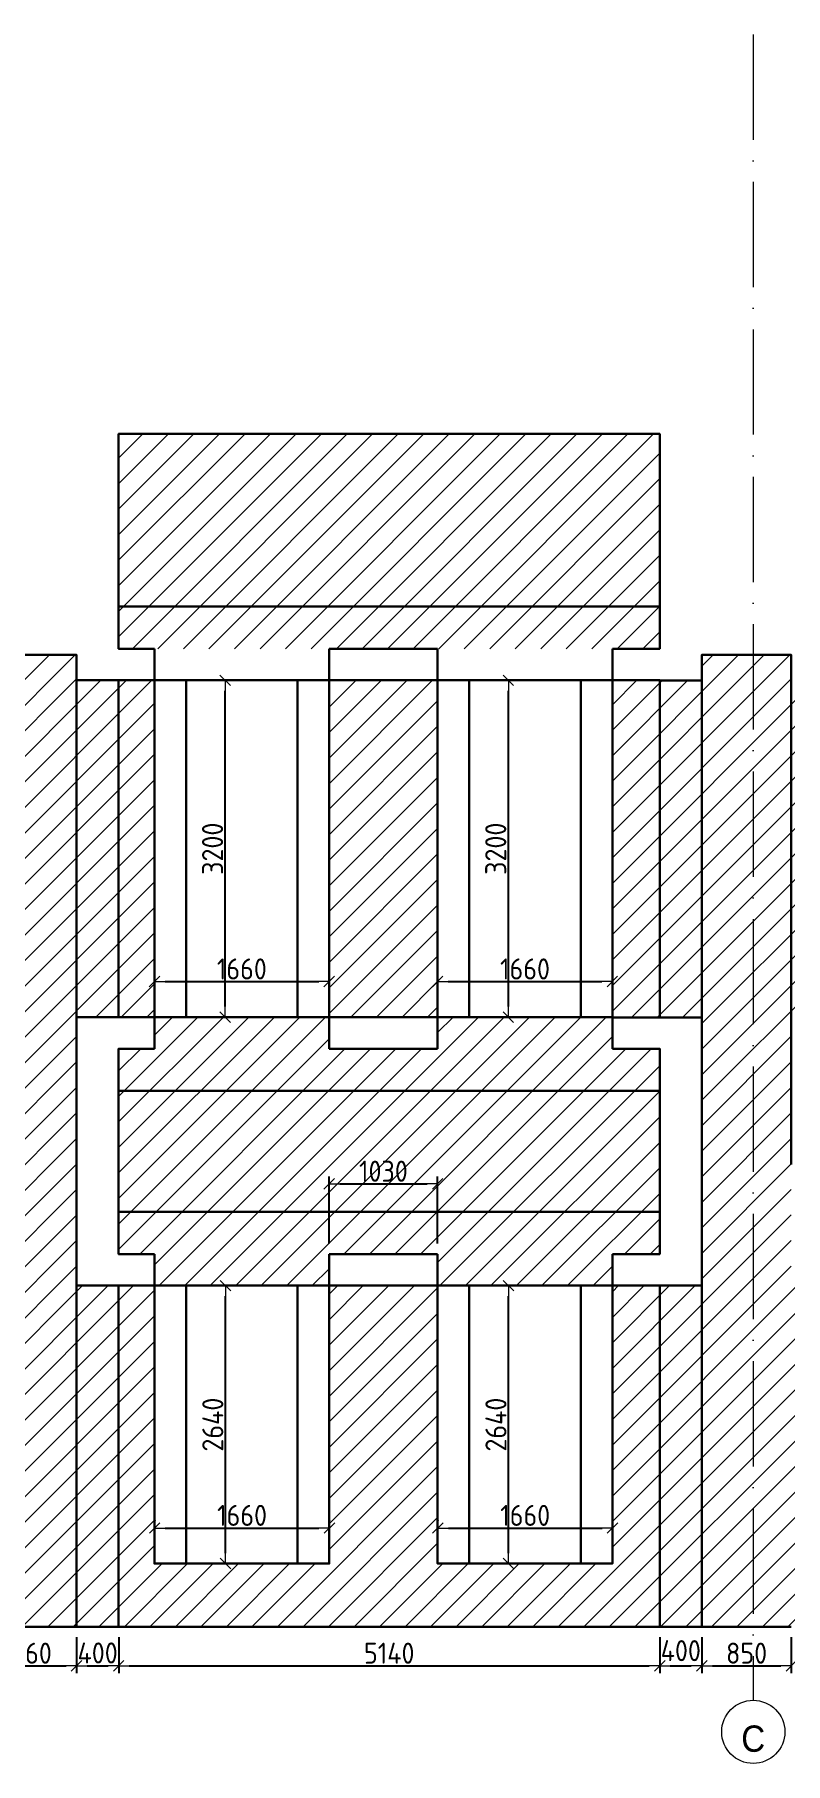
# Model space of a CAD drawing. Header units: millimetres. Extents: x 209 to 1046824, y -77613 to 504101.
# Drawn here: x 179922 to 187055, y -2131 to 14290 of the extents above; entities that cross this region are included whole.
import ezdxf

# ---------------------------------------------------------------- set-up
doc = ezdxf.new("R2010")
doc.units = ezdxf.units.MM
doc.linetypes.add('50_200_ШТРИХ_1Т_ш5_п1_п1_', pattern=[1400, 1000, -200, 0, -200])
for name, color, linetype, lineweight, true_color in [('Оси-1', 7, 'Continuous', 20, 0xaaaaaa), ('Оси-2', 7, 'Continuous', 9, 0xaaaaaa), ('Оси-3', 7, '50_200_ШТРИХ_1Т_ш5_п1_п1_', 9, 0xaaaaaa)]:
    doc.layers.add(name, color=color, linetype=linetype, lineweight=lineweight, true_color=true_color)
for name, color, linetype, lineweight in [('Основные линии', 7, 'Continuous', 30), ('Пластиковые уголки', 1, 'Continuous', 30), ('Размеры', 7, 'Continuous', 15), ('Таблица', 7, 'Continuous', 15), ('Штриховка', 7, 'Continuous', 25)]:
    doc.layers.add(name, color=color, linetype=linetype, lineweight=lineweight)
doc.styles.add('Arial', font='arial.ttf', dxfattribs={"width": 0.9, "height": 500})
doc.styles.add('СПДС', font='isocpeur.ttf', dxfattribs={"width": 0.9})
doc.dimstyles.new('Размера А3', dxfattribs={"dimtxt": 200, "dimasz": 100, "dimexe": 70, "dimexo": 100, "dimgap": 20, "dimtad": 1, "dimdec": 0, "dimrnd": 10, "dimzin": 0, "dimdsep": 46, "dimtxsty": 'СПДС', "dimblk": 'ARROWHEAD_6', "dimcen": 1, "dimclrd": 256, "dimclre": 256, "dimclrt": 256, "dimazin": 0, "dimtfac": 1, "dimtdec": 0, "dimtmove": 2, "dimatfit": 3, "dimfxl": 1, "dimtolj": 1, "dimtzin": 0, "dimarcsym": 0})

# ---------------------------------------------------------------- blocks, each defined once
blk = doc.blocks.new('ARROWHEAD_6')
at = {"color": 0, "linetype": 'Continuous'}
for p, q in [((0, 0), (-1, 0)), ((-0.5, -0.5), (0.5, 0.5))]:
    blk.add_line(p, q, dxfattribs=at)
blk = doc.blocks.new('*D161')
at = {"layer": 'Defpoints', "color": 0, "transparency": 16777216}
for p in [(181534, 8157), (181733, 8157), (181534, 4957)]:
    blk.add_point(p, dxfattribs=at)
at = {"layer": 'Размеры', "lineweight": -2, "transparency": 16777216}
for p, q in [((181634, 8157), (181803, 8157)), ((181733, 5057), (181733, 8057)), ((181634, 4957), (181803, 4957))]:
    blk.add_line(p, q, dxfattribs=at)
at = {"layer": 'Размеры', "lineweight": -2, "transparency": 16777216, "xscale": 100, "yscale": 100, "zscale": 100}
for p, rotation in [((181733, 8157), 90), ((181733, 4957), 270)]:
    blk.add_blockref('ARROWHEAD_6', p, dxfattribs=dict(at, rotation=rotation))
at = {"layer": 'Размеры', "lineweight": 15, "transparency": 16777216, "insert": (181613, 6557), "char_height": 200, "attachment_point": 5, "rotation": 90, "style": 'СПДС'}
blk.add_mtext('\\A1;3200', dxfattribs=at)
blk = doc.blocks.new('*D162')
at = {"layer": 'Defpoints', "color": 0, "transparency": 16777216}
for p in [(184224, 8157), (184423, 8157), (184224, 4957)]:
    blk.add_point(p, dxfattribs=at)
at = {"layer": 'Размеры', "lineweight": -2, "transparency": 16777216}
for p, q in [((184324, 8157), (184493, 8157)), ((184423, 5057), (184423, 8057)), ((184324, 4957), (184493, 4957))]:
    blk.add_line(p, q, dxfattribs=at)
at = {"layer": 'Размеры', "lineweight": -2, "transparency": 16777216, "xscale": 100, "yscale": 100, "zscale": 100}
for p, rotation in [((184423, 8157), 90), ((184423, 4957), 270)]:
    blk.add_blockref('ARROWHEAD_6', p, dxfattribs=dict(at, rotation=rotation))
at = {"layer": 'Размеры', "lineweight": 15, "transparency": 16777216, "insert": (184303, 6557), "char_height": 200, "attachment_point": 5, "rotation": 90, "style": 'СПДС'}
blk.add_mtext('\\A1;3200', dxfattribs=at)
blk = doc.blocks.new('*D194')
at = {"layer": 'Defpoints', "color": 0, "transparency": 16777216}
for p in [(181061, 5269), (182721, 5295), (182721, 5269)]:
    blk.add_point(p, dxfattribs=at)
at = {"layer": 'Размеры', "lineweight": -2, "transparency": 16777216}
for p, q in [((181061, 5369), (181061, 5365)), ((181161, 5295), (182621, 5295)), ((182721, 5369), (182721, 5365))]:
    blk.add_line(p, q, dxfattribs=at)
at = {"layer": 'Размеры', "lineweight": -2, "transparency": 16777216, "xscale": 100, "yscale": 100, "zscale": 100, "rotation": 180}
blk.add_blockref('ARROWHEAD_6', (181061, 5295), dxfattribs=at)
at = {"layer": 'Размеры', "lineweight": -2, "transparency": 16777216, "xscale": 100, "yscale": 100, "zscale": 100}
blk.add_blockref('ARROWHEAD_6', (182721, 5295), dxfattribs=at)
at = {"layer": 'Размеры', "lineweight": 15, "transparency": 16777216, "insert": (181891, 5415), "char_height": 200, "attachment_point": 5, "style": 'СПДС'}
blk.add_mtext('\\A1;1660', dxfattribs=at)
blk = doc.blocks.new('*D202')
at = {"layer": 'Defpoints', "color": 0, "transparency": 16777216}
for p in [(181063, 79), (182723, 105), (182723, 79)]:
    blk.add_point(p, dxfattribs=at)
at = {"layer": 'Размеры', "lineweight": -2, "transparency": 16777216}
for p, q in [((181063, 179), (181063, 175)), ((182723, 179), (182723, 175)), ((181163, 105), (182623, 105))]:
    blk.add_line(p, q, dxfattribs=at)
at = {"layer": 'Размеры', "lineweight": -2, "transparency": 16777216, "xscale": 100, "yscale": 100, "zscale": 100, "rotation": 180}
blk.add_blockref('ARROWHEAD_6', (181063, 105), dxfattribs=at)
at = {"layer": 'Размеры', "lineweight": -2, "transparency": 16777216, "xscale": 100, "yscale": 100, "zscale": 100}
blk.add_blockref('ARROWHEAD_6', (182723, 105), dxfattribs=at)
at = {"layer": 'Размеры', "lineweight": 15, "transparency": 16777216, "insert": (181893, 225), "char_height": 200, "attachment_point": 5, "style": 'СПДС'}
blk.add_mtext('\\A1;1660', dxfattribs=at)
blk = doc.blocks.new('*D203')
at = {"layer": 'Defpoints', "color": 0, "transparency": 16777216}
for p in [(181537, 2407), (181735, 2407), (181537, -233)]:
    blk.add_point(p, dxfattribs=at)
at = {"layer": 'Размеры', "lineweight": -2, "transparency": 16777216}
for p, q in [((181637, 2407), (181805, 2407)), ((181735, -133), (181735, 2307)), ((181637, -233), (181805, -233))]:
    blk.add_line(p, q, dxfattribs=at)
at = {"layer": 'Размеры', "lineweight": -2, "transparency": 16777216, "xscale": 100, "yscale": 100, "zscale": 100}
for p, rotation in [((181735, 2407), 90), ((181735, -233), 270)]:
    blk.add_blockref('ARROWHEAD_6', p, dxfattribs=dict(at, rotation=rotation))
at = {"layer": 'Размеры', "lineweight": 15, "transparency": 16777216, "insert": (181615, 1087), "char_height": 200, "attachment_point": 5, "rotation": 90, "style": 'СПДС'}
blk.add_mtext('\\A1;2640', dxfattribs=at)
blk = doc.blocks.new('*D204')
at = {"layer": 'Defpoints', "color": 0, "transparency": 16777216}
for p in [(181537, 2407), (181735, 2407), (181537, -233)]:
    blk.add_point(p, dxfattribs=at)
at = {"layer": 'Размеры', "lineweight": -2, "transparency": 16777216}
for p, q in [((181637, 2407), (181805, 2407)), ((181735, -133), (181735, 2307)), ((181637, -233), (181805, -233))]:
    blk.add_line(p, q, dxfattribs=at)
at = {"layer": 'Размеры', "lineweight": -2, "transparency": 16777216, "xscale": 100, "yscale": 100, "zscale": 100}
for p, rotation in [((181735, 2407), 90), ((181735, -233), 270)]:
    blk.add_blockref('ARROWHEAD_6', p, dxfattribs=dict(at, rotation=rotation))
at = {"layer": 'Размеры', "lineweight": 15, "transparency": 16777216, "insert": (181615, 1087), "char_height": 200, "attachment_point": 5, "rotation": 90, "style": 'СПДС'}
blk.add_mtext('\\A1;2640', dxfattribs=at)
blk = doc.blocks.new('*D205')
at = {"layer": 'Defpoints', "color": 0, "transparency": 16777216}
for p in [(183753, 79), (185413, 105), (185413, 79)]:
    blk.add_point(p, dxfattribs=at)
at = {"layer": 'Размеры', "lineweight": -2, "transparency": 16777216}
for p, q in [((183753, 179), (183753, 175)), ((185413, 179), (185413, 175)), ((183853, 105), (185313, 105))]:
    blk.add_line(p, q, dxfattribs=at)
at = {"layer": 'Размеры', "lineweight": -2, "transparency": 16777216, "xscale": 100, "yscale": 100, "zscale": 100, "rotation": 180}
blk.add_blockref('ARROWHEAD_6', (183753, 105), dxfattribs=at)
at = {"layer": 'Размеры', "lineweight": -2, "transparency": 16777216, "xscale": 100, "yscale": 100, "zscale": 100}
blk.add_blockref('ARROWHEAD_6', (185413, 105), dxfattribs=at)
at = {"layer": 'Размеры', "lineweight": 15, "transparency": 16777216, "insert": (184583, 225), "char_height": 200, "attachment_point": 5, "style": 'СПДС'}
blk.add_mtext('\\A1;1660', dxfattribs=at)
blk = doc.blocks.new('*D206')
at = {"layer": 'Defpoints', "color": 0, "transparency": 16777216}
for p in [(184227, 2407), (184425, 2407), (184227, -233)]:
    blk.add_point(p, dxfattribs=at)
at = {"layer": 'Размеры', "lineweight": -2, "transparency": 16777216}
for p, q in [((184327, 2407), (184495, 2407)), ((184425, -133), (184425, 2307)), ((184327, -233), (184495, -233))]:
    blk.add_line(p, q, dxfattribs=at)
at = {"layer": 'Размеры', "lineweight": -2, "transparency": 16777216, "xscale": 100, "yscale": 100, "zscale": 100}
for p, rotation in [((184425, 2407), 90), ((184425, -233), 270)]:
    blk.add_blockref('ARROWHEAD_6', p, dxfattribs=dict(at, rotation=rotation))
at = {"layer": 'Размеры', "lineweight": 15, "transparency": 16777216, "insert": (184305, 1087), "char_height": 200, "attachment_point": 5, "rotation": 90, "style": 'СПДС'}
blk.add_mtext('\\A1;2640', dxfattribs=at)
blk = doc.blocks.new('*D207')
at = {"layer": 'Defpoints', "color": 0, "transparency": 16777216}
for p in [(184227, 2407), (184425, 2407), (184227, -233)]:
    blk.add_point(p, dxfattribs=at)
at = {"layer": 'Размеры', "lineweight": -2, "transparency": 16777216}
for p, q in [((184327, 2407), (184495, 2407)), ((184425, -133), (184425, 2307)), ((184327, -233), (184495, -233))]:
    blk.add_line(p, q, dxfattribs=at)
at = {"layer": 'Размеры', "lineweight": -2, "transparency": 16777216, "xscale": 100, "yscale": 100, "zscale": 100}
for p, rotation in [((184425, 2407), 90), ((184425, -233), 270)]:
    blk.add_blockref('ARROWHEAD_6', p, dxfattribs=dict(at, rotation=rotation))
at = {"layer": 'Размеры', "lineweight": 15, "transparency": 16777216, "insert": (184305, 1087), "char_height": 200, "attachment_point": 5, "rotation": 90, "style": 'СПДС'}
blk.add_mtext('\\A1;2640', dxfattribs=at)
blk = doc.blocks.new('*D216')
at = {"layer": 'Defpoints', "color": 0, "transparency": 16777216}
for p in [(183751, 5269), (185411, 5295), (185411, 5269)]:
    blk.add_point(p, dxfattribs=at)
at = {"layer": 'Размеры', "lineweight": -2, "transparency": 16777216}
for p, q in [((183751, 5369), (183751, 5365)), ((183851, 5295), (185311, 5295)), ((185411, 5369), (185411, 5365))]:
    blk.add_line(p, q, dxfattribs=at)
at = {"layer": 'Размеры', "lineweight": -2, "transparency": 16777216, "xscale": 100, "yscale": 100, "zscale": 100, "rotation": 180}
blk.add_blockref('ARROWHEAD_6', (183751, 5295), dxfattribs=at)
at = {"layer": 'Размеры', "lineweight": -2, "transparency": 16777216, "xscale": 100, "yscale": 100, "zscale": 100}
blk.add_blockref('ARROWHEAD_6', (185411, 5295), dxfattribs=at)
at = {"layer": 'Размеры', "lineweight": 15, "transparency": 16777216, "insert": (184581, 5415), "char_height": 200, "attachment_point": 5, "style": 'СПДС'}
blk.add_mtext('\\A1;1660', dxfattribs=at)
blk = doc.blocks.new('*D230')
at = {"layer": 'Defpoints', "color": 0, "transparency": 16777216}
for p in [(180321, -833), (180721, -833), (180721, -1204)]:
    blk.add_point(p, dxfattribs=at)
at = {"layer": 'Размеры', "lineweight": -2, "transparency": 16777216}
for p, q in [((180321, -933), (180321, -1274)), ((180721, -933), (180721, -1274)), ((180421, -1204), (180621, -1204))]:
    blk.add_line(p, q, dxfattribs=at)
at = {"layer": 'Размеры', "lineweight": -2, "transparency": 16777216, "xscale": 100, "yscale": 100, "zscale": 100, "rotation": 180}
blk.add_blockref('ARROWHEAD_6', (180321, -1204), dxfattribs=at)
at = {"layer": 'Размеры', "lineweight": -2, "transparency": 16777216, "xscale": 100, "yscale": 100, "zscale": 100}
blk.add_blockref('ARROWHEAD_6', (180721, -1204), dxfattribs=at)
at = {"layer": 'Размеры', "lineweight": 15, "transparency": 16777216, "insert": (180521, -1082), "char_height": 200, "attachment_point": 5, "style": 'СПДС'}
blk.add_mtext('\\A1;400', dxfattribs=at)
blk = doc.blocks.new('*D231')
at = {"layer": 'Defpoints', "color": 0, "transparency": 16777216}
for p in [(180721, -833), (185861, -833), (185861, -1204)]:
    blk.add_point(p, dxfattribs=at)
at = {"layer": 'Размеры', "lineweight": -2, "transparency": 16777216}
for p, q in [((180721, -933), (180721, -1274)), ((185861, -933), (185861, -1274)), ((180821, -1204), (185761, -1204))]:
    blk.add_line(p, q, dxfattribs=at)
at = {"layer": 'Размеры', "lineweight": -2, "transparency": 16777216, "xscale": 100, "yscale": 100, "zscale": 100, "rotation": 180}
blk.add_blockref('ARROWHEAD_6', (180721, -1204), dxfattribs=at)
at = {"layer": 'Размеры', "lineweight": -2, "transparency": 16777216, "xscale": 100, "yscale": 100, "zscale": 100}
blk.add_blockref('ARROWHEAD_6', (185861, -1204), dxfattribs=at)
at = {"layer": 'Размеры', "lineweight": 15, "transparency": 16777216, "insert": (183291, -1084), "char_height": 200, "attachment_point": 5, "style": 'СПДС'}
blk.add_mtext('\\A1;5140', dxfattribs=at)
blk = doc.blocks.new('*D232')
at = {"layer": 'Defpoints', "color": 0, "transparency": 16777216}
for p in [(185861, -833), (186261, -833), (186261, -1204)]:
    blk.add_point(p, dxfattribs=at)
at = {"layer": 'Размеры', "lineweight": -2, "transparency": 16777216}
for p, q in [((185861, -933), (185861, -1274)), ((186261, -933), (186261, -1274)), ((185961, -1204), (186161, -1204))]:
    blk.add_line(p, q, dxfattribs=at)
at = {"layer": 'Размеры', "lineweight": -2, "transparency": 16777216, "xscale": 100, "yscale": 100, "zscale": 100, "rotation": 180}
blk.add_blockref('ARROWHEAD_6', (185861, -1204), dxfattribs=at)
at = {"layer": 'Размеры', "lineweight": -2, "transparency": 16777216, "xscale": 100, "yscale": 100, "zscale": 100}
blk.add_blockref('ARROWHEAD_6', (186261, -1204), dxfattribs=at)
at = {"layer": 'Размеры', "lineweight": 15, "transparency": 16777216, "insert": (186061, -1060), "char_height": 200, "attachment_point": 5, "style": 'СПДС'}
blk.add_mtext('\\A1;400', dxfattribs=at)
blk = doc.blocks.new('*D233')
at = {"layer": 'Defpoints', "color": 0, "transparency": 16777216}
for p in [(186261, -833), (187111, -833), (187111, -1204)]:
    blk.add_point(p, dxfattribs=at)
at = {"layer": 'Размеры', "lineweight": -2, "transparency": 16777216}
for p, q in [((186261, -933), (186261, -1274)), ((187111, -933), (187111, -1274)), ((186361, -1204), (187011, -1204))]:
    blk.add_line(p, q, dxfattribs=at)
at = {"layer": 'Размеры', "lineweight": -2, "transparency": 16777216, "xscale": 100, "yscale": 100, "zscale": 100, "rotation": 180}
blk.add_blockref('ARROWHEAD_6', (186261, -1204), dxfattribs=at)
at = {"layer": 'Размеры', "lineweight": -2, "transparency": 16777216, "xscale": 100, "yscale": 100, "zscale": 100}
blk.add_blockref('ARROWHEAD_6', (187111, -1204), dxfattribs=at)
at = {"layer": 'Размеры', "lineweight": 15, "transparency": 16777216, "insert": (186686, -1084), "char_height": 200, "attachment_point": 5, "style": 'СПДС'}
blk.add_mtext('\\A1;850', dxfattribs=at)
blk = doc.blocks.new('*D250')
at = {"layer": 'Defpoints', "color": 0, "transparency": 16777216}
for p in [(183751, 3374), (182721, 2707), (183751, 2707)]:
    blk.add_point(p, dxfattribs=at)
at = {"layer": 'Размеры', "lineweight": -2, "transparency": 16777216}
for p, q in [((182721, 2807), (182721, 3444)), ((182821, 3374), (183651, 3374)), ((183751, 2807), (183751, 3444))]:
    blk.add_line(p, q, dxfattribs=at)
at = {"layer": 'Размеры', "lineweight": -2, "transparency": 16777216, "xscale": 100, "yscale": 100, "zscale": 100, "rotation": 180}
blk.add_blockref('ARROWHEAD_6', (182721, 3374), dxfattribs=at)
at = {"layer": 'Размеры', "lineweight": -2, "transparency": 16777216, "xscale": 100, "yscale": 100, "zscale": 100}
blk.add_blockref('ARROWHEAD_6', (183751, 3374), dxfattribs=at)
at = {"layer": 'Размеры', "lineweight": 15, "transparency": 16777216, "insert": (183236, 3494), "char_height": 200, "attachment_point": 5, "style": 'СПДС'}
blk.add_mtext('\\A1;1030', dxfattribs=at)
blk = doc.blocks.new('Ось сетки - Круг_Ø6_00__ISO-2_5_0_9K_-17386508-АИ_План этажа Радиаторы_2')
at = {"layer": 'Оси-1'}
blk.add_circle((0, 0), 3, dxfattribs=at)
blk = doc.blocks.new('*D525')
at = {"layer": 'Defpoints', "color": 0, "transparency": 16777216}
for p in [(179461, -833), (180321, -833), (180321, -1204)]:
    blk.add_point(p, dxfattribs=at)
at = {"layer": 'Таблица', "lineweight": -2, "transparency": 16777216}
for p, q in [((179461, -933), (179461, -1274)), ((180321, -933), (180321, -1274)), ((179561, -1204), (180221, -1204))]:
    blk.add_line(p, q, dxfattribs=at)
at = {"layer": 'Таблица', "lineweight": -2, "transparency": 16777216, "xscale": 100, "yscale": 100, "zscale": 100, "rotation": 180}
blk.add_blockref('ARROWHEAD_6', (179461, -1204), dxfattribs=at)
at = {"layer": 'Таблица', "lineweight": -2, "transparency": 16777216, "xscale": 100, "yscale": 100, "zscale": 100}
blk.add_blockref('ARROWHEAD_6', (180321, -1204), dxfattribs=at)
at = {"layer": 'Таблица', "transparency": 16777216, "insert": (179891, -1084), "char_height": 200, "attachment_point": 5, "style": 'СПДС'}
blk.add_mtext('\\A1;860', dxfattribs=at)

msp = doc.modelspace()

# ---------------------------------------------------------------- hatches: boundary and pattern name
at = {"layer": 'Штриховка', "lineweight": 15, "transparency": 33554559}
h = msp.add_hatch(dxfattribs=at)
h.set_pattern_fill('ANSI31', color=3, scale=54)
h.paths.add_polyline_path([(172210.7, 10497.2), (167110.7, 10497.2), (167110.7, 8857.2), (172210.7, 8857.2)])
h.paths.add_polyline_path([(179060.7, 10497.2), (173920.7, 10497.2), (173920.7, 8857.2), (179060.7, 8857.2)])
h.paths.add_polyline_path([(185860.7, 10497.2), (180720.7, 10497.2), (180720.7, 8857.2), (185860.7, 8857.2)])
h.paths.add_polyline_path([(192660.7, 10497.2), (187510.7, 10497.2), (187510.7, 8857.2), (192660.7, 8857.2)])
h.paths.add_polyline_path([(199550.7, 10497.2), (194310.7, 10497.2), (194310.7, 8857.2), (199550.7, 8857.2)])
h.paths.add_polyline_path([(199550.7, 8857.2), (194310.7, 8857.2), (194310.7, 8457.2), (198910.7, 8457.2), (199550.7, 8457.2)])
h.paths.add_polyline_path([(192660.7, 8857.2), (187510.7, 8857.2), (187510.7, 8457.2), (192660.7, 8457.2)])
h.paths.add_polyline_path([(185860.7, 8857.2), (180720.7, 8857.2), (180720.7, 8457.2), (185860.7, 8457.2)])
h.paths.add_polyline_path([(179060.7, 8857.2), (173920.7, 8857.2), (173920.7, 8457.2), (179060.7, 8457.2)])
h.paths.add_polyline_path([(172210.7, 8857.2), (167110.7, 8857.2), (167110.7, 8457.2), (167734.7, 8457.2), (172210.7, 8457.2)])
h.paths.add_polyline_path([(166710.7, 8297.2), (166540.7, 8297.2), (166540.7, 6447.2), (166280.7, 6447.2), (166280.7, -832.8), (166710.7, -832.8), (166710.7, 2407.2)])
h.paths.add_polyline_path([(167110.7, 8157.2), (166710.7, 8157.2), (166710.7, 4957.2), (167110.7, 4957.2)])
h.paths.add_polyline_path([(167734.7, 8157.2), (167110.7, 8157.2), (167110.7, 4957.2), (167734.7, 4957.2)])
h.paths.add_polyline_path([(170325.7, 8157.2), (169394.7, 8157.2), (169394.7, 4957.2), (170325.7, 4957.2)])
h.paths.add_polyline_path([(172210.7, 4657.2), (171985.7, 4657.2), (171985.7, 4957.2), (170325.7, 4957.2), (170325.7, 4657.2), (169394.7, 4657.2), (169394.7, 4957.2), (167734.7, 4957.2), (167734.7, 4657.2), (167110.7, 4657.2), (167110.7, 4257.2), (172210.7, 4257.2)])
h.paths.add_polyline_path([(172210.7, 4257.2), (167110.7, 4257.2), (167110.7, 3107.2), (172210.7, 3107.2)])
h.paths.add_polyline_path([(179060.7, 4657.2), (178730.7, 4657.2), (178730.7, 4957.2), (178430.7, 4957.2), (177070.7, 4957.2), (177070.7, 4657.2), (176040.7, 4657.2), (176040.7, 4957.2), (175740.7, 4957.2), (174380.7, 4957.2), (174380.7, 4657.2), (173920.7, 4657.2), (173920.7, 4257.2), (179060.7, 4257.2)])
h.paths.add_polyline_path([(179060.7, 4257.2), (173920.7, 4257.2), (173920.7, 3107.2), (179060.7, 3107.2)])
h.paths.add_polyline_path([(179060.7, 3107.2), (173920.7, 3107.2), (173920.7, 2707.2), (174380.7, 2707.2), (174380.7, 2407.2), (176040.7, 2407.2), (176040.7, 2707.2), (177070.7, 2707.2), (177070.7, 2407.2), (178730.7, 2407.2), (178730.7, 2707.2), (179060.7, 2707.2)])
h.paths.add_polyline_path([(173505.7, 6757.2), (173505.7, 8157.2), (173505.7, 8397.2), (172625.7, 8397.2), (172625.7, 6757.2), (172625.7, 4957.2), (172625.7, 3557.2), (172630.7, 3557.2), (172630.7, 2407.2), (172630.7, -832.8), (173510.7, -832.8), (173510.7, 2407.2), (173510.7, 3557.2), (173505.7, 3557.2)])
h.paths.add_polyline_path([(180320.7, 8397.2), (179460.7, 8397.2), (179460.7, 3557.2), (179460.7, 2407.2), (179460.7, -832.8), (180320.7, -832.8), (180320.7, 2407.2), (180320.7, 3557.2)])
h.paths.add_polyline_path([(185860.7, 4657.2), (185410.7, 4657.2), (185410.7, 4957.2), (183750.7, 4957.2), (183750.7, 4657.2), (182720.7, 4657.2), (182720.7, 4957.2), (181060.7, 4957.2), (181060.7, 4657.2), (180720.7, 4657.2), (180720.7, 4257.2), (185860.7, 4257.2)])
h.paths.add_polyline_path([(185860.7, 4257.2), (180720.7, 4257.2), (180720.7, 3107.2), (185860.7, 3107.2)])
h.paths.add_polyline_path([(185860.7, 3107.2), (180720.7, 3107.2), (180720.7, 2707.2), (181060.7, 2707.2), (181060.7, 2407.2), (182720.7, 2407.2), (182720.7, 2707.2), (183750.7, 2707.2), (183750.7, 2407.2), (185410.7, 2407.2), (185410.7, 2707.2), (185860.7, 2707.2)])
h.paths.add_polyline_path([(187110.7, 8397.2), (186260.7, 8397.2), (186260.7, 3557.2), (186260.7, 2407.2), (186260.7, -832.8), (187110.7, -832.8), (187110.7, 2407.2), (187110.7, 3557.2)])
h.paths.add_polyline_path([(193910.7, 8397.2), (193060.7, 8397.2), (193060.7, 3557.2), (193060.7, 2407.2), (193060.7, -832.8), (193910.7, -832.8), (193910.7, 2407.2), (193910.7, 3557.2)])
h.paths.add_polyline_path([(192660.7, 4657.2), (192100.7, 4657.2), (192100.7, 4957.2), (190440.7, 4957.2), (190440.7, 4657.2), (189390.7, 4657.2), (189390.7, 4957.2), (187730.7, 4957.2), (187730.7, 4657.2), (187510.7, 4657.2), (187510.7, 4257.2), (192660.7, 4257.2)])
h.paths.add_polyline_path([(192660.7, 4257.2), (187510.7, 4257.2), (187510.7, 3107.2), (192660.7, 3107.2)])
h.paths.add_polyline_path([(192660.7, 3107.2), (187510.7, 3107.2), (187510.7, 2707.2), (187730.7, 2707.2), (187730.7, 2407.2), (189390.7, 2407.2), (189390.7, 2707.2), (190440.7, 2707.2), (190440.7, 2407.2), (192100.7, 2407.2), (192100.7, 2707.2), (192660.7, 2707.2)])
h.paths.add_polyline_path([(199550.7, 4657.2), (198910.7, 4657.2), (198910.7, 4957.2), (197250.7, 4957.2), (197250.7, 4657.2), (196075.1, 4657.2), (196075.1, 4957.2), (194415.1, 4957.2), (194415.1, 4657.2), (194310.7, 4657.2), (194310.7, 4257.2), (199550.7, 4257.2)])
h.paths.add_polyline_path([(199550.7, 4257.2), (194310.7, 4257.2), (194310.7, 3107.2), (199550.7, 3107.2)])
h.paths.add_polyline_path([(199550.7, 3107.2), (194310.7, 3107.2), (194310.7, 2707.2), (194415.1, 2707.2), (194415.1, 2407.2), (196075.1, 2407.2), (196075.1, 2707.2), (197250.7, 2707.2), (197250.7, 2407.2), (198910.7, 2407.2), (198910.7, 2707.2), (199550.7, 2707.2)])
h.paths.add_polyline_path([(200380.7, 6447.2), (200072.9, 6447.2), (200072.9, 8297.2), (199950.7, 8297.2), (199950.7, -832.8), (200380.7, -832.8)])
h.paths.add_polyline_path([(199550.7, 8157.2), (198910.7, 8157.2), (198910.7, 4957.2), (199550.7, 4957.2)])
h.paths.add_polyline_path([(199950.7, 8157.2), (199550.7, 8157.2), (199550.7, 4957.2), (199950.7, 4957.2)])
h.paths.add_polyline_path([(199550.7, 2407.2), (198910.7, 2407.2), (198910.7, -232.8), (198610.7, -232.8), (197250.7, -232.8), (197250.7, 2407.2), (196075.1, 2407.2), (196075.1, -232.8), (195775.1, -232.8), (194415.1, -232.8), (194415.1, 2407.2), (194310.7, 2407.2), (194310.7, -832.8), (199550.7, -832.8)])
h.paths.add_polyline_path([(190440.7, 2407.2), (189390.7, 2407.2), (189390.7, -232.8), (189090.7, -232.8), (187730.7, -232.8), (187730.7, 2407.2), (187510.7, 2407.2), (187510.7, -832.8), (192660.7, -832.8), (192660.7, 2407.2), (192100.7, 2407.2), (192100.7, -232.8), (190440.7, -232.8)])
h.paths.add_polyline_path([(183750.7, 2407.2), (182720.7, 2407.2), (182720.7, -232.8), (182420.7, -232.8), (181060.7, -232.8), (181060.7, 2407.2), (180720.7, 2407.2), (180720.7, -832.8), (185860.7, -832.8), (185860.7, 2407.2), (185410.7, 2407.2), (185410.7, -232.8), (185110.7, -232.8), (183750.7, -232.8)])
h.paths.add_polyline_path([(177070.7, 2407.2), (176040.7, 2407.2), (176040.7, -232.8), (175740.7, -232.8), (174380.7, -232.8), (174380.7, 2407.2), (173920.7, 2407.2), (173920.7, -832.8), (179060.7, -832.8), (179060.7, 2407.2), (178730.7, 2407.2), (178730.7, -232.8), (177070.7, -232.8)])
h.paths.add_polyline_path([(172210.7, 2407.2), (171985.7, 2407.2), (171985.7, -232.8), (171685.7, -232.8), (170325.7, -232.8), (170325.7, 2407.2), (169394.7, 2407.2), (169394.7, -232.8), (169094.7, -232.8), (167734.7, -232.8), (167734.7, 2407.2), (167110.7, 2407.2), (167110.7, -832.8), (172210.7, -832.8)])
h.paths.add_polyline_path([(167110.7, 2407.2), (166710.7, 2407.2), (166710.7, -832.8), (167110.7, -832.8)])
h.paths.add_polyline_path([(172630.7, 2407.2), (172210.7, 2407.2), (172210.7, -832.8), (172630.7, -832.8)])
h.paths.add_polyline_path([(173920.7, 2407.2), (173510.7, 2407.2), (173510.7, -832.8), (173920.7, -832.8)])
h.paths.add_polyline_path([(179460.7, 2407.2), (179060.7, 2407.2), (179060.7, -832.8), (179460.7, -832.8)])
h.paths.add_polyline_path([(180720.7, 2407.2), (180320.7, 2407.2), (180320.7, -832.8), (180720.7, -832.8)])
h.paths.add_polyline_path([(186260.7, 2407.2), (185860.7, 2407.2), (185860.7, -832.8), (186260.7, -832.8)])
h.paths.add_polyline_path([(187510.7, 2407.2), (187110.7, 2407.2), (187110.7, -832.8), (187510.7, -832.8)])
h.paths.add_polyline_path([(193060.7, 2407.2), (192660.7, 2407.2), (192660.7, -832.8), (193060.7, -832.8)])
h.paths.add_polyline_path([(194310.7, 2407.2), (193910.7, 2407.2), (193910.7, -832.8), (194310.7, -832.8)])
h.paths.add_polyline_path([(199950.7, 2407.2), (199550.7, 2407.2), (199550.7, -832.8), (199950.7, -832.8)])
h.paths.add_polyline_path([(173905.7, 8157.2), (173505.7, 8157.2), (173505.7, 4957.2), (173905.7, 4957.2)])
h.paths.add_polyline_path([(174380.7, 8157.2), (173905.7, 8157.2), (173905.7, 4957.2), (174380.7, 4957.2)])
h.paths.add_polyline_path([(177070.7, 8157.2), (176040.7, 8157.2), (176040.7, 4957.2), (177070.7, 4957.2)])
h.paths.add_polyline_path([(183750.7, 8157.2), (182720.7, 8157.2), (182720.7, 4957.2), (183750.7, 4957.2)])
h.paths.add_polyline_path([(190440.7, 8157.2), (189390.7, 8157.2), (189390.7, 4957.2), (190440.7, 4957.2)])
h.paths.add_polyline_path([(197250.7, 8157.2), (196075.1, 8157.2), (196075.1, 4957.2), (197250.7, 4957.2)])
h.paths.add_polyline_path([(194310.7, 8157.2), (193910.7, 8157.2), (193910.7, 4957.2), (194310.7, 4957.2)])
h.paths.add_polyline_path([(194415.1, 8157.2), (194310.7, 8157.2), (194310.7, 4957.2), (194415.1, 4957.2)])
h.paths.add_polyline_path([(192660.7, 8157.2), (192100.7, 8157.2), (192100.7, 4957.2), (192660.7, 4957.2)])
h.paths.add_polyline_path([(193060.7, 8157.2), (192660.7, 8157.2), (192660.7, 4957.2), (193060.7, 4957.2)])
h.paths.add_polyline_path([(187510.7, 8155.1), (187110.7, 8155.1), (187110.7, 4955.1), (187510.7, 4955.1)])
h.paths.add_polyline_path([(187730.7, 8155.1), (187510.7, 8155.1), (187510.7, 4957.2), (187730.7, 4957.2)])
h.paths.add_polyline_path([(185860.7, 8157.2), (185410.7, 8157.2), (185410.7, 4955.1), (185860.7, 4955.1)])
h.paths.add_polyline_path([(186260.7, 8155.1), (185860.7, 8155.1), (185860.7, 4955.1), (186260.7, 4955.1)])
h.paths.add_polyline_path([(180720.7, 8157.2), (180320.7, 8157.2), (180320.7, 4957.2), (180720.7, 4957.2)])
h.paths.add_polyline_path([(181060.7, 8157.2), (180720.7, 8157.2), (180720.7, 4957.2), (181060.7, 4957.2)])
h.paths.add_polyline_path([(179060.7, 8157.2), (178730.7, 8157.2), (178730.7, 4957.2), (179060.7, 4957.2)])
h.paths.add_polyline_path([(179460.7, 8157.2), (179060.7, 8157.2), (179060.7, 4957.2), (179460.7, 4957.2)])
h.paths.add_polyline_path([(167111.3, 3107.2), (172210.7, 3107.2), (172210.7, 2707.2), (167111.3, 2707.2)])
h.paths.add_polyline_path([(167734.7, 2407.2), (169394.7, 2407.2), (169394.7, 2707.2), (167734.7, 2707.2)])
h.paths.add_polyline_path([(170325.7, 2707.2), (171985.7, 2707.2), (171985.7, 2407.2), (170325.7, 2407.2)])
h.paths.add_polyline_path([(171985.7, 8157.2), (172625.7, 8157.2), (172625.7, 4957.2), (171985.7, 4957.2)])

# ---------------------------------------------------------------- linework, layer by layer
at = {"layer": 'Оси-3'}
msp.add_line((186749.3, 14290.1), (186749.3, -1531.1), dxfattribs=at)
at = {"layer": 'Основные линии'}
for p, q in [((181060.7, 4957.2), (181060.7, 8157.2)), ((181060.7, 8157.2), (181060.7, 4957.2)), ((181360.7, 4957.2), (181360.7, 8157.2)), ((182420.7, 8157.2), (182420.7, 4957.2)), ((182720.7, 8157.2), (182720.7, 4957.2)), ((182720.7, 4957.2), (182720.7, 8157.2)), ((183750.7, 4957.2), (183750.7, 8157.2)), ((183750.7, 8157.2), (183750.7, 4957.2)), ((184050.7, 4957.2), (184050.7, 8157.2)), ((185110.7, 8157.2), (185110.7, 4957.2)), ((185410.7, 8157.2), (185410.7, 4957.2)), ((185410.7, 4957.2), (185410.7, 8157.2)), ((182720.7, 4957.2), (181060.7, 4957.2)), ((181060.7, 4957.2), (181360.7, 4957.2)), ((182420.7, 4957.2), (182720.7, 4957.2)), ((185410.7, 4957.2), (183750.7, 4957.2)), ((183750.7, 4957.2), (184050.7, 4957.2)), ((185110.7, 4957.2), (185410.7, 4957.2)), ((180320.7, -832.8), (179460.7, -832.8)), ((180320.7, -832.8), (180720.7, -832.8)), ((185860.7, -832.8), (180720.7, -832.8)), ((186260.7, -832.8), (185860.7, -832.8)), ((187110.7, -832.8), (186260.7, -832.8))]:
    msp.add_line(p, q, dxfattribs=at)
for points in [[(185860.7, 8857.2), (180720.7, 8857.2), (180720.7, 10497.2), (185860.7, 10497.2)], [(180720.7, 4957.2), (180320.7, 4957.2), (180320.7, 8157.2), (180720.7, 8157.2)], [(180720.7, 8157.2), (181060.7, 8157.2), (181060.7, 4957.2), (180720.7, 4957.2)], [(182720.7, 8157.2), (183750.7, 8157.2), (183750.7, 4957.2), (182720.7, 4957.2)], [(185860.7, 4955.1), (185410.7, 4955.1), (185410.7, 8157.2), (185860.7, 8157.2)], [(185860.7, 8155.1), (186260.7, 8155.1), (186260.7, 4955.1), (185860.7, 4955.1)], [(185860.7, 3107.2), (180720.7, 3107.2), (180720.7, 4257.2), (185860.7, 4257.2)], [(180720.7, 2407.2), (180320.7, 2407.2), (180320.7, -832.8), (180720.7, -832.8)], [(180720.7, 2407.2), (185860.7, 2407.2), (185860.7, -832.8), (180720.7, -832.8)], [(182720.7, -232.8), (181060.7, -232.8), (181060.7, 2407.2), (182720.7, 2407.2)], [(181060.7, -232.8), (181360.7, -232.8), (181360.7, 2407.2), (181060.7, 2407.2)], [(182420.7, -232.8), (182720.7, -232.8), (182720.7, 2407.2), (182420.7, 2407.2)], [(185410.7, -232.8), (183750.7, -232.8), (183750.7, 2407.2), (185410.7, 2407.2)], [(183750.7, -232.8), (184050.7, -232.8), (184050.7, 2407.2), (183750.7, 2407.2)], [(185110.7, -232.8), (185410.7, -232.8), (185410.7, 2407.2), (185110.7, 2407.2)], [(186260.7, -832.8), (185860.7, -832.8), (185860.7, 2407.2), (186260.7, 2407.2)]]:
    msp.add_lwpolyline(points, close=True, dxfattribs=at)
for points in [[(185410.7, 8457.2), (185860.7, 8457.2), (185860.7, 8857.2), (180720.7, 8857.2), (180720.7, 8457.2), (181060.7, 8457.2)], [(179460.7, 3557.2), (179460.7, 8397.2), (180320.7, 8397.2), (180320.7, 3557.2)], [(181060.7, 8457.2), (181060.7, 8157.2), (182720.7, 8157.2), (182720.7, 8457.2)], [(182720.7, 8457.2), (183750.7, 8457.2)], [(183750.7, 8457.2), (183750.7, 8157.2), (185410.7, 8157.2), (185410.7, 8457.2)], [(186260.7, 3557.2), (186260.7, 8397.2), (187110.7, 8397.2), (187110.7, 3557.2)], [(181060.7, 4657.2), (181060.7, 4957.2), (182720.7, 4957.2), (182720.7, 4657.2)], [(183750.7, 4657.2), (183750.7, 4957.2), (185410.7, 4957.2), (185410.7, 4657.2)], [(185410.7, 4657.2), (185860.7, 4657.2), (185860.7, 4257.2), (180720.7, 4257.2), (180720.7, 4657.2), (181060.7, 4657.2)], [(182720.7, 4657.2), (183750.7, 4657.2)], [(180320.7, 2407.2), (180320.7, 3557.2)], [(186260.7, 3557.2), (186260.7, 2407.2)], [(185410.7, 2707.2), (185860.7, 2707.2), (185860.7, 3107.2), (180720.7, 3107.2), (180720.7, 2707.2), (181060.7, 2707.2)], [(181060.7, 2707.2), (181060.7, 2407.2), (182720.7, 2407.2), (182720.7, 2707.2)], [(182720.7, 2707.2), (183750.7, 2707.2)], [(183750.7, 2707.2), (183750.7, 2407.2), (185410.7, 2407.2), (185410.7, 2707.2)]]:
    msp.add_lwpolyline(points, dxfattribs=at)
at = {"layer": 'Пластиковые уголки'}
for points in [[(180720.7, 8857.2), (185860.7, 8857.2)], [(181060.7, 4957.2), (181060.7, 8157.2)], [(185410.7, 4955.1), (185410.7, 8155.1)], [(180320.7, 3557.2), (180320.7, 6757.2)], [(186260.7, 3557.2), (186260.7, 6757.2)], [(180720.7, 4257.2), (185860.7, 4257.2)], [(180720.7, 3107.2), (185860.7, 3107.2)], [(180320.7, 2407.2), (180320.7, -832.8)], [(181060.7, -232.8), (181060.7, 2407.2)], [(182720.7, -232.8), (182720.7, 2407.2)], [(183750.7, -232.8), (183750.7, 2407.2)], [(185410.7, -232.8), (185410.7, 2407.2)], [(186260.7, 2407.2), (186260.7, -832.8)]]:
    msp.add_lwpolyline(points, dxfattribs=at)

# ---------------------------------------------------------------- block references
at = {"layer": 'Оси-1', "xscale": 100, "yscale": 100, "zscale": 100, "rotation": 179.9999999999998}
msp.add_blockref('Ось сетки - Круг_Ø6_00__ISO-2_5_0_9K_-17386508-АИ_План этажа Радиаторы_2', (186749.3, -1831.1), dxfattribs=at)

# ---------------------------------------------------------------- texts
at = {"layer": 'Оси-2', "insert": (186749, -1897.5), "char_height": 250, "width": 428.4, "attachment_point": 5, "line_spacing_factor": 0.936439, "style": 'Arial'}
msp.add_mtext('\\pxqc,t4.572,9.144,13.716,18.288,22.86,27.432,32.004,36.576,41.148,45.72,50.292,54.864,59.436,64.008,68.58,73.152,77.724,82.296,86.868,91.44,96.012,100.584,105.156,109.728,114.3,118.872,123.444,128.016,132.588,137.16,141.732,146.304;С', dxfattribs=at)

# ---------------------------------------------------------------- dimensions: what is measured, and where the dimension line sits
at = {"layer": 'Размеры', "lineweight": 15}
for base, p1, p2, picture, middle in [((181732.6, 8157.2), (181534.2, 4957.2), (181534.2, 8157.2), '*D161', (181612.6, 6557.2)), ((184422.6, 8157.2), (184224.2, 4957.2), (184224.2, 8157.2), '*D162', (184302.6, 6557.2)), ((181735.2, 2407.2), (181536.8, -232.8), (181536.8, 2407.2), '*D203', (181615.2, 1087.2)), ((181735.2, 2407.2), (181536.8, -232.8), (181536.8, 2407.2), '*D204', (181615.2, 1087.2)), ((184425.2, 2407.2), (184226.8, -232.8), (184226.8, 2407.2), '*D206', (184305.2, 1087.2)), ((184425.2, 2407.2), (184226.8, -232.8), (184226.8, 2407.2), '*D207', (184305.2, 1087.2))]:
    dim = msp.add_linear_dim(base=base, p1=p1, p2=p2, angle=90, dimstyle='Размера А3', dxfattribs=at)
    dim.commit()
    dim.dimension.update_dxf_attribs({"geometry": picture, "text_midpoint": middle})
for base, p1, p2, picture, middle in [((182720.7, 5294.9), (181060.7, 5269.3), (182720.7, 5269.3), '*D194', (181890.7, 5414.9)), ((185410.7, 5294.9), (183750.7, 5269.3), (185410.7, 5269.3), '*D216', (184580.7, 5414.9)), ((183750.7, 3374), (182720.7, 2707.2), (183750.7, 2707.2), '*D250', (183235.7, 3494)), ((182723.3, 104.9), (181063.3, 79.3), (182723.3, 79.3), '*D202', (181893.3, 224.9)), ((185413.3, 104.9), (183753.3, 79.3), (185413.3, 79.3), '*D205', (184583.3, 224.9)), ((185860.7, -1203.6), (180720.7, -832.8), (185860.7, -832.8), '*D231', (183290.7, -1083.6)), ((187110.7, -1203.6), (186260.7, -832.8), (187110.7, -832.8), '*D233', (186685.7, -1083.6))]:
    dim = msp.add_linear_dim(base=base, p1=p1, p2=p2, dimstyle='Размера А3', dxfattribs=at)
    dim.commit()
    dim.dimension.update_dxf_attribs({"geometry": picture, "text_midpoint": middle})
for base, p1, p2, picture, middle in [((180720.7, -1203.6), (180320.7, -832.8), (180720.7, -832.8), '*D230', (180520.7, -1082.4)), ((186260.7, -1203.6), (185860.7, -832.8), (186260.7, -832.8), '*D232', (186060.7, -1060.4))]:
    dim = msp.add_linear_dim(base=base, p1=p1, p2=p2, dimstyle='Размера А3', dxfattribs=at)
    dim.commit()
    dim.dimension.update_dxf_attribs({"geometry": picture, "text_midpoint": middle, "dimtype": 160})
at = {"layer": 'Таблица'}
dim = msp.add_linear_dim(base=(180320.7, -1203.6), p1=(179460.7, -832.8), p2=(180320.7, -832.8), dimstyle='Размера А3', dxfattribs=at)
dim.commit()
dim.dimension.update_dxf_attribs({"geometry": '*D525', "text_midpoint": (179890.7, -1083.6)})

doc.saveas('drawing.dxf')
